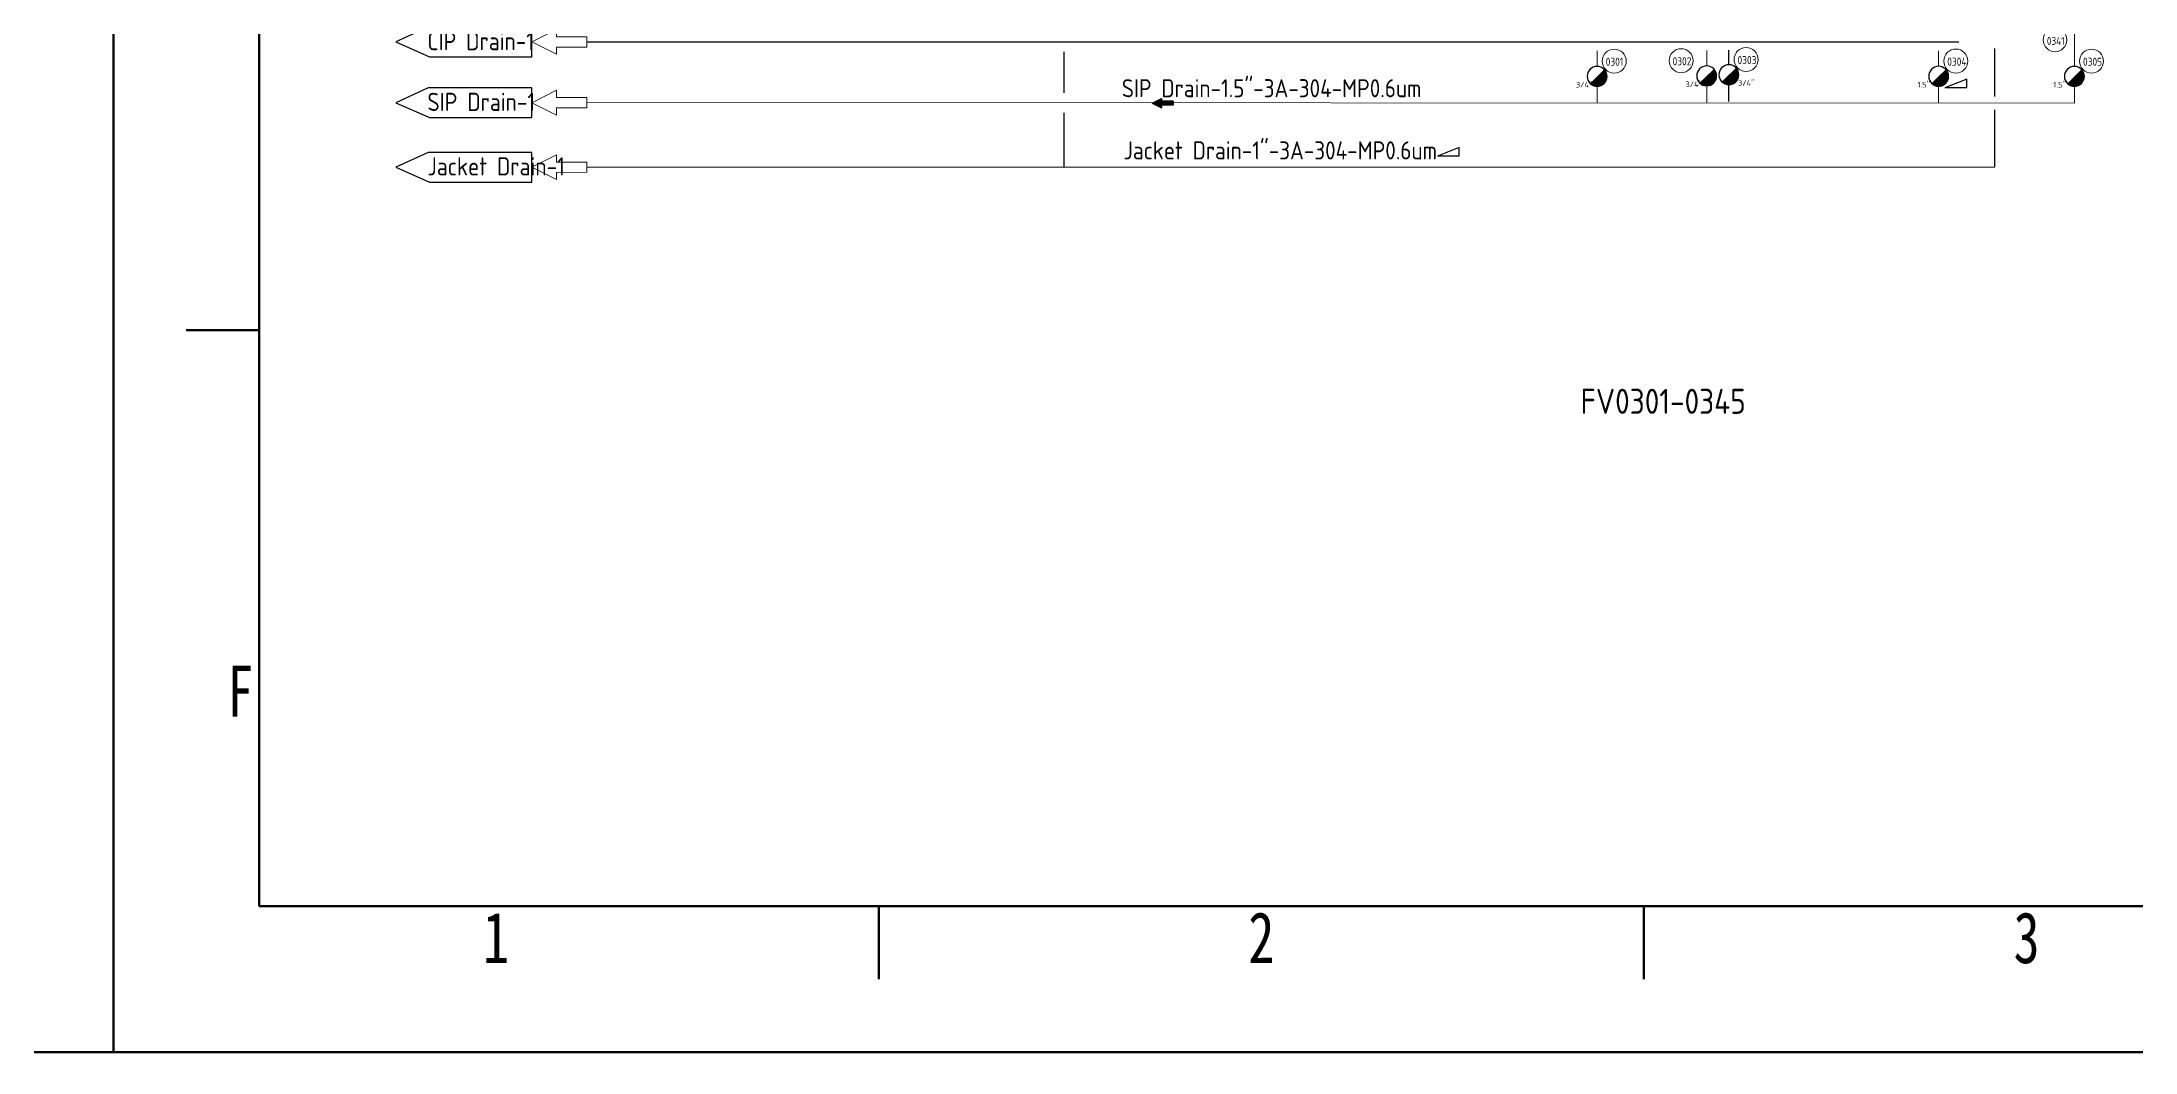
# Model space of a CAD drawing. Header units: millimetres. Extents: x -68339142 to 208, y -167 to 82456658.
# Drawn here: x -68330082 to -68326948, y 82446137 to 82447649 of the extents above; entities that cross this region are included whole.
import ezdxf

# ---------------------------------------------------------------- set-up
doc = ezdxf.new("R2010")
doc.units = ezdxf.units.MM
doc.header["$MEASUREMENT"] = 0
for name, color, linetype, lineweight in [('AM_8', 1, 'Continuous', 15), ('Border (ISO)', 7, 'Continuous', 50), ('I8符号标注层', 3, 'Continuous', 9)]:
    doc.layers.add(name, color=color, linetype=linetype, lineweight=lineweight)
for name, color, linetype in [('排管', 10, 'Continuous'), ('文字', 1, 'Continuous'), ('機器', 7, 'Continuous')]:
    doc.layers.add(name, color=color, linetype=linetype)
doc.styles.add('I(3.5)', font='simfang.ttf', dxfattribs={"width": 0.75})
doc.styles.get("Standard").update_dxf_attribs({"font": 'gbenor.shx', "bigfont": 'gbcbig.shx'})

# ---------------------------------------------------------------- blocks, each defined once
blk = doc.blocks.new('KGJK')
at = {"layer": 'AM_8'}
blk.add_hatch(color=256, dxfattribs=at).paths.add_polyline_path([(5848.81, -1050.61), (5848.81, -1052.35), (5853.94, -1052.35), (5853.94, -1053.56), (5858.11, -1051.48), (5853.94, -1049.39), (5853.94, -1050.61)])
at = {"layer": '文字'}
for p, q in [((5848.81, -1050.61), (5848.81, -1052.35)), ((5848.81, -1050.61), (5853.94, -1050.61)), ((5848.81, -1052.35), (5853.94, -1052.35)), ((5858.11, -1051.48), (5853.94, -1049.39)), ((5853.94, -1049.39), (5853.94, -1050.61)), ((5858.11, -1051.48), (5853.94, -1053.56)), ((5853.94, -1052.35), (5853.94, -1053.56))]:
    blk.add_line(p, q, dxfattribs=at)
blk = doc.blocks.new('*U142')
at = {"color": 0, "const_width": 11.2}
blk.add_lwpolyline([(-4, -15.2, 1), (4, -7.3, 1)], format="xyb", dxfattribs=at)
at = {"color": 1, "linetype": 'ByBlock', "lineweight": 9}
blk.add_circle((19.3, 5.9), 13.5, dxfattribs=at)
at = {"color": 0}
for start, end in [(0, 180), (180, 0)]:
    blk.add_arc((0, -11.2), 11.2, start, end, dxfattribs=at)
at = {"color": 1, "linetype": 'ByBlock', "lineweight": 9}
for tag, p, height in [('YQJ_NO', (9.7, 0.7), 9), ('尺寸', (-23.8, -23.8), 6.3)]:
    blk.add_attdef(tag, p, '', height=height, dxfattribs=at)
for tag, p, height, flags in [('YQJ_CODE', (12.8, 7.9), 9, 2), ('YQJ_ITEMID', (12.3, -9.3), 5, 1), ('YQJ_CLASS_NAME', (12.3, -15), 5, 1), ('供电电源', (13.4, -26.4), 5, 1), ('品牌', (13.5, -20.6), 5, 1), ('控制方式', (13.7, -33.1), 5, 1), ('输出信号类型2', (14, -46.4), 5, 1), ('输出信号类型1', (14.2, -39.4), 5, 1)]:
    blk.add_attdef(tag, p, '', height=height, dxfattribs=dict(at, flags=flags))
blk = doc.blocks.new('倾斜')
at = {"color": 7}
for p, q in [((9.4, 7.4), (-9.4, 0)), ((9.4, 0), (-9.4, 0)), ((9.4, 0), (9.4, 7.4))]:
    blk.add_line(p, q, dxfattribs=at)
blk = doc.blocks.new('*U394')
at = {"color": 0}
for p, q in [((5.6, 11.3), (-5.6, 11.3)), ((-5.6, 11.3), (-1.6, 3.1)), ((1.6, 3.1), (5.6, 11.3)), ((3.5, 0), (12.7, 0)), ((8.4, -6.3), (8.4, 6.3)), ((8.4, 6.3), (16.9, 6.3)), ((12.7, 6.3), (12.7, -6.3)), ((16.9, 6.3), (16.9, -6.3)), ((-5.6, -11.2), (-1.6, -3.1)), ((5.6, -11.2), (-5.6, -11.2)), ((1.6, -3.1), (5.6, -11.2))]:
    blk.add_line(p, q, dxfattribs=at)
blk.add_lwpolyline([(8.4, -6.3), (8.4, -6.3), (16.9, -6.3), (16.9, -6.3)], close=True, dxfattribs=at)
blk.add_circle((0, 0), 3.52, dxfattribs=at)
at = {"color": 1, "linetype": 'ByBlock', "lineweight": 9}
blk.add_circle((23.7, -19.7), 13.5, dxfattribs=at)
for tag, p, height in [('尺寸', (-13.5, -3.4), 6.3), ('YQJ_NO', (14.4, -25.4), 9)]:
    blk.add_attdef(tag, p, '', height=height, dxfattribs=at)
for tag, p, height, flags in [('YQJ_ITEMID', (12.3, -9.3), 5, 1), ('YQJ_CLASS_NAME', (12.3, -15), 5, 1), ('供电电源', (13.4, -26.4), 5, 1), ('品牌', (13.5, -20.6), 5, 1), ('YQJ_CODE', (16.7, -17.3), 9, 2), ('控制方式', (13.7, -33.1), 5, 1), ('输出信号类型2', (14, -46.4), 5, 1), ('输出信号类型1', (14.2, -39.4), 5, 1)]:
    blk.add_attdef(tag, p, '', height=height, dxfattribs=dict(at, flags=flags))
blk = doc.blocks.new('Borders A3')
at = {"layer": 'Border (ISO)'}
for p, q in [((0, 0), (0, 297)), ((420, 297), (420, 0)), ((10, 287), (10, 10)), ((10, 49.5), (5, 49.5)), ((10, 10), (410, 10)), ((52.5, 10), (52.5, 5)), ((105, 10), (105, 5)), ((420, 0), (0, 0))]:
    blk.add_line(p, q, dxfattribs=at)
at = {"layer": 'I8符号标注层', "char_height": 3.5, "style": 'I(3.5)'}
for s, insert, attachment_point in [('F', (9.6, 24.75), 6), ('1', (26.25, 9.6), 2), ('2', (78.75, 9.6), 2), ('3', (131.25, 9.6), 2)]:
    blk.add_mtext(s, dxfattribs=dict(at, insert=insert, attachment_point=attachment_point))
blk = doc.blocks.new('*U415')
at = {"color": 0, "const_width": 11.2}
blk.add_lwpolyline([(-4, -15.2, 1), (4, -7.3, 1)], format="xyb", dxfattribs=at)
at = {"color": 1, "linetype": 'ByBlock', "lineweight": 9}
blk.add_circle((-28.7, 5.9), 13.5, dxfattribs=at)
at = {"color": 0}
for start, end in [(0, 180), (180, 0)]:
    blk.add_arc((0, -11.2), 11.2, start, end, dxfattribs=at)
at = {"color": 1, "linetype": 'ByBlock', "lineweight": 9}
for tag, p, height in [('YQJ_NO', (-38.4, 0.7), 9), ('尺寸', (-23.8, -23.8), 6.3)]:
    blk.add_attdef(tag, p, '', height=height, dxfattribs=at)
for tag, p, height, flags in [('YQJ_CODE', (-35.2, 7.9), 9, 2), ('YQJ_ITEMID', (12.3, -9.3), 5, 1), ('YQJ_CLASS_NAME', (12.3, -15), 5, 1), ('供电电源', (13.4, -26.4), 5, 1), ('品牌', (13.5, -20.6), 5, 1), ('控制方式', (13.7, -33.1), 5, 1), ('输出信号类型2', (14, -46.4), 5, 1), ('输出信号类型1', (14.2, -39.4), 5, 1)]:
    blk.add_attdef(tag, p, '', height=height, dxfattribs=dict(at, flags=flags))
blk = doc.blocks.new('*U416')
at = {"color": 0, "const_width": 11.2}
blk.add_lwpolyline([(-4, -15.2, 1), (4, -7.3, 1)], format="xyb", dxfattribs=at)
at = {"color": 1, "linetype": 'ByBlock', "lineweight": 9}
blk.add_circle((19.3, 5.9), 13.5, dxfattribs=at)
at = {"color": 0}
for start, end in [(0, 180), (180, 0)]:
    blk.add_arc((0, -11.2), 11.2, start, end, dxfattribs=at)
at = {"color": 1, "linetype": 'ByBlock', "lineweight": 9}
for tag, p, height in [('YQJ_NO', (9.7, 0.7), 9), ('尺寸', (10.3, -23.8), 6.3)]:
    blk.add_attdef(tag, p, '', height=height, dxfattribs=at)
for tag, p, height, flags in [('YQJ_CODE', (12.8, 7.9), 9, 2), ('YQJ_ITEMID', (12.3, -9.3), 5, 1), ('YQJ_CLASS_NAME', (12.3, -15), 5, 1), ('供电电源', (13.4, -26.4), 5, 1), ('品牌', (13.5, -20.6), 5, 1), ('控制方式', (13.7, -33.1), 5, 1), ('输出信号类型2', (14, -46.4), 5, 1), ('输出信号类型1', (14.2, -39.4), 5, 1)]:
    blk.add_attdef(tag, p, '', height=height, dxfattribs=dict(at, flags=flags))
blk = doc.blocks.new('Outlet_v1')
at = {"lineweight": 0}
for p, q in [((-82.6, -0.1), (-45.6, 18.5)), ((-45.6, 7.7), (-45.6, 18.5)), ((0, 7.7), (-45.6, 7.7)), ((0, -7.7), (0, 7.7)), ((-82.6, -0.1), (-45.5, -18.5)), ((0, -7.7), (-45.5, -7.8)), ((-45.5, -18.5), (-45.5, -7.8))]:
    blk.add_line(p, q, dxfattribs=at)
blk = doc.blocks.new('LINK_01')
at = {"color": 4}
blk.add_lwpolyline([(-155.2, 22.2), (-203.5, 0), (-153.4, -22.2), (0, -22.2), (0, 0), (0, 22.2), (-155.2, 22.2)], dxfattribs=at)
blk.add_attdef('ID', (-156.3, -12.4), '', height=27.2, dxfattribs=at)

msp = doc.modelspace()

# ---------------------------------------------------------------- linework, layer by layer
at = {"layer": '排管', "lineweight": 9}
for p, q in [((-68327039.03837, 82447703.28952), (-68327039.03837, 82447612.07869)), ((-68327589.61611, 82447636.10013), (-68327589.61611, 82447612.74802)), ((-68327753.71761, 82447635.42378), (-68327753.71761, 82447612.07167)), ((-68327242.29792, 82447635.5511), (-68327242.29792, 82447612.19898)), ((-68327753.71761, 82447582.12417), (-68327753.71761, 82447556.93669)), ((-68327589.61611, 82447582.80052), (-68327589.61611, 82447557.61304)), ((-68327242.29792, 82447582.25148), (-68327242.29792, 82447557.064)), ((-68327039.03837, 82447582.13119), (-68327039.03837, 82447556.94371)), ((-68329266.23824, 82447557.81754), (-68327039.03837, 82447556.94471)), ((-68327158.90513, 82447461.30513), (-68329266.23824, 82447461.30513))]:
    msp.add_line(p, q, dxfattribs=at)
at = {"layer": '排管'}
for p, q in [((-68329266.23765, 82447648.71681), (-68327212.09703, 82447648.73357)), ((-68327556.34768, 82447614.55816), (-68327556.34487, 82447636.24866)), ((-68327158.90513, 82447638.74751), (-68327158.90513, 82447566.99162)), ((-68328552.43745, 82447633.72618), (-68328552.43745, 82447572.5654)), ((-68327556.35481, 82447559.45104), (-68327556.35058, 82447592.09754)), ((-68328552.43745, 82447542.57563), (-68328552.43745, 82447460.53637)), ((-68327158.90513, 82447546.99178), (-68327158.90513, 82447461.30513))]:
    msp.add_line(p, q, dxfattribs=at)

# ---------------------------------------------------------------- block references
for name, p, xscale, yscale, zscale in [('Borders A3', (-68339142.31944, 82446137.04862), 21.8262244274396, 21.8262244274396, 21.8262244274396), ('Borders A3', (-68329975.30518, 82446137.04862), 21.8262244274396, 21.8262244274396, 21.8262244274396), ('倾斜', (-68327216.53419, 82447580.0107), 1.738775808000001, 1.738775808000001, 1.738775808000001), ('倾斜', (-68327976.58915, 82447477.6775), 1.738775808000001, 1.738775808000001, 1.738775808000001)]:
    msp.add_blockref(name, p, dxfattribs=dict(xscale=xscale, yscale=yscale, zscale=zscale))
for p, values in [((-68329348.82002, 82447648.65683), {'ID': 'CIP Drain-1'}), ((-68329348.8206, 82447557.75756), {'ID': 'SIP Drain-1'}), ((-68329348.8206, 82447461.24515), {'ID': 'Jacket Drain-1'})]:
    msp.add_blockref('LINK_01', p).add_auto_attribs(values)
ref = msp.add_blockref('*U394', (-68327098.9717, 82447677.40025), dxfattribs=dict(xscale=1.304513100000001, yscale=1.304513100000001, zscale=1.304513100000001))
ref.add_attrib('YQJ_NO', '0341', (-68327080.21431, 82447644.23527), dxfattribs={"color": 1, "linetype": 'ByBlock', "lineweight": 9, "height": 11.740618})
ref.add_attrib('尺寸', '1.5"', (-68327116.54413, 82447672.98029), dxfattribs={"color": 1, "linetype": 'ByBlock', "lineweight": 9, "height": 8.218433})
for p in [(-68329266.23765, 82447648.71681), (-68329266.23824, 82447557.81754), (-68329266.23824, 82447461.30513)]:
    msp.add_blockref('Outlet_v1', p)
ref = msp.add_blockref('*U142', (-68327753.71761, 82447612.07167), dxfattribs=dict(xscale=1.331, yscale=1.331, zscale=1.331))
ref.add_attrib('YQJ_NO', '0301', (-68327740.83419, 82447613.03082), dxfattribs={"color": 1, "linetype": 'ByBlock', "lineweight": 9, "height": 11.979})
ref.add_attrib('尺寸', '3/4"', (-68327785.37373, 82447580.45074), dxfattribs={"color": 1, "linetype": 'ByBlock', "lineweight": 9, "height": 8.3853})
ref = msp.add_blockref('*U415', (-68327589.61611, 82447612.74802), dxfattribs=dict(xscale=1.331, yscale=1.331, zscale=1.331))
ref.add_attrib('YQJ_NO', '0302', (-68327640.67973, 82447613.70717), dxfattribs={"color": 1, "linetype": 'ByBlock', "lineweight": 9, "height": 11.979})
ref.add_attrib('尺寸', '3/4"', (-68327621.27223, 82447581.1271), dxfattribs={"color": 1, "linetype": 'ByBlock', "lineweight": 9, "height": 8.3853})
ref = msp.add_blockref('*U416', (-68327556.34465, 82447614.55816), dxfattribs=dict(xscale=1.331, yscale=1.331, zscale=1.331))
ref.add_attrib('YQJ_NO', '0303', (-68327543.46123, 82447615.51732), dxfattribs={"color": 1, "linetype": 'ByBlock', "lineweight": 9, "height": 11.979})
ref.add_attrib('尺寸', '3/4"', (-68327542.67538, 82447582.93724), dxfattribs={"color": 1, "linetype": 'ByBlock', "lineweight": 9, "height": 8.3853})
ref = msp.add_blockref('*U142', (-68327242.29792, 82447612.19898), dxfattribs=dict(xscale=1.331, yscale=1.331, zscale=1.331))
ref.add_attrib('YQJ_NO', '0304', (-68327229.41449, 82447613.15814), dxfattribs={"color": 1, "linetype": 'ByBlock', "lineweight": 9, "height": 11.979})
ref.add_attrib('尺寸', "1.5''", (-68327273.95404, 82447580.57806), dxfattribs={"color": 1, "linetype": 'ByBlock', "lineweight": 9, "height": 8.3853})
ref = msp.add_blockref('*U142', (-68327039.03837, 82447612.07869), dxfattribs=dict(xscale=1.331, yscale=1.331, zscale=1.331))
ref.add_attrib('YQJ_NO', '0305', (-68327026.15495, 82447613.03785), dxfattribs={"color": 1, "linetype": 'ByBlock', "lineweight": 9, "height": 11.979})
ref.add_attrib('尺寸', "1.5''", (-68327070.69449, 82447580.45777), dxfattribs={"color": 1, "linetype": 'ByBlock', "lineweight": 9, "height": 8.3853})
at = {"layer": '機器', "lineweight": 9, "xscale": -3.384651308526882, "yscale": 3.384651308526882, "zscale": 3.384651308526882}
msp.add_blockref('KGJK', (-68308592.27703, 82451115.82373), dxfattribs=at)

# ---------------------------------------------------------------- texts
at = {"color": 2, "insert": (-68327778.45453, 82447129.65183), "char_height": 37.5, "width": 738.3016329, "attachment_point": 1}
msp.add_mtext('FV0301-0345', dxfattribs=at)
at = {"layer": '排管', "color": 1, "linetype": 'ByBlock', "lineweight": -3, "char_height": 26.99268, "attachment_point": 5}
for s, insert in [('SIP Drain-1.5"-3A-304-MP0.6um', (-68328241.04132, 82447579.37717)), ('Jacket Drain-1"-3A-304-MP0.6um', (-68328228.11448, 82447486.33643))]:
    msp.add_mtext(s, dxfattribs=dict(at, insert=insert))

doc.saveas('drawing.dxf')
